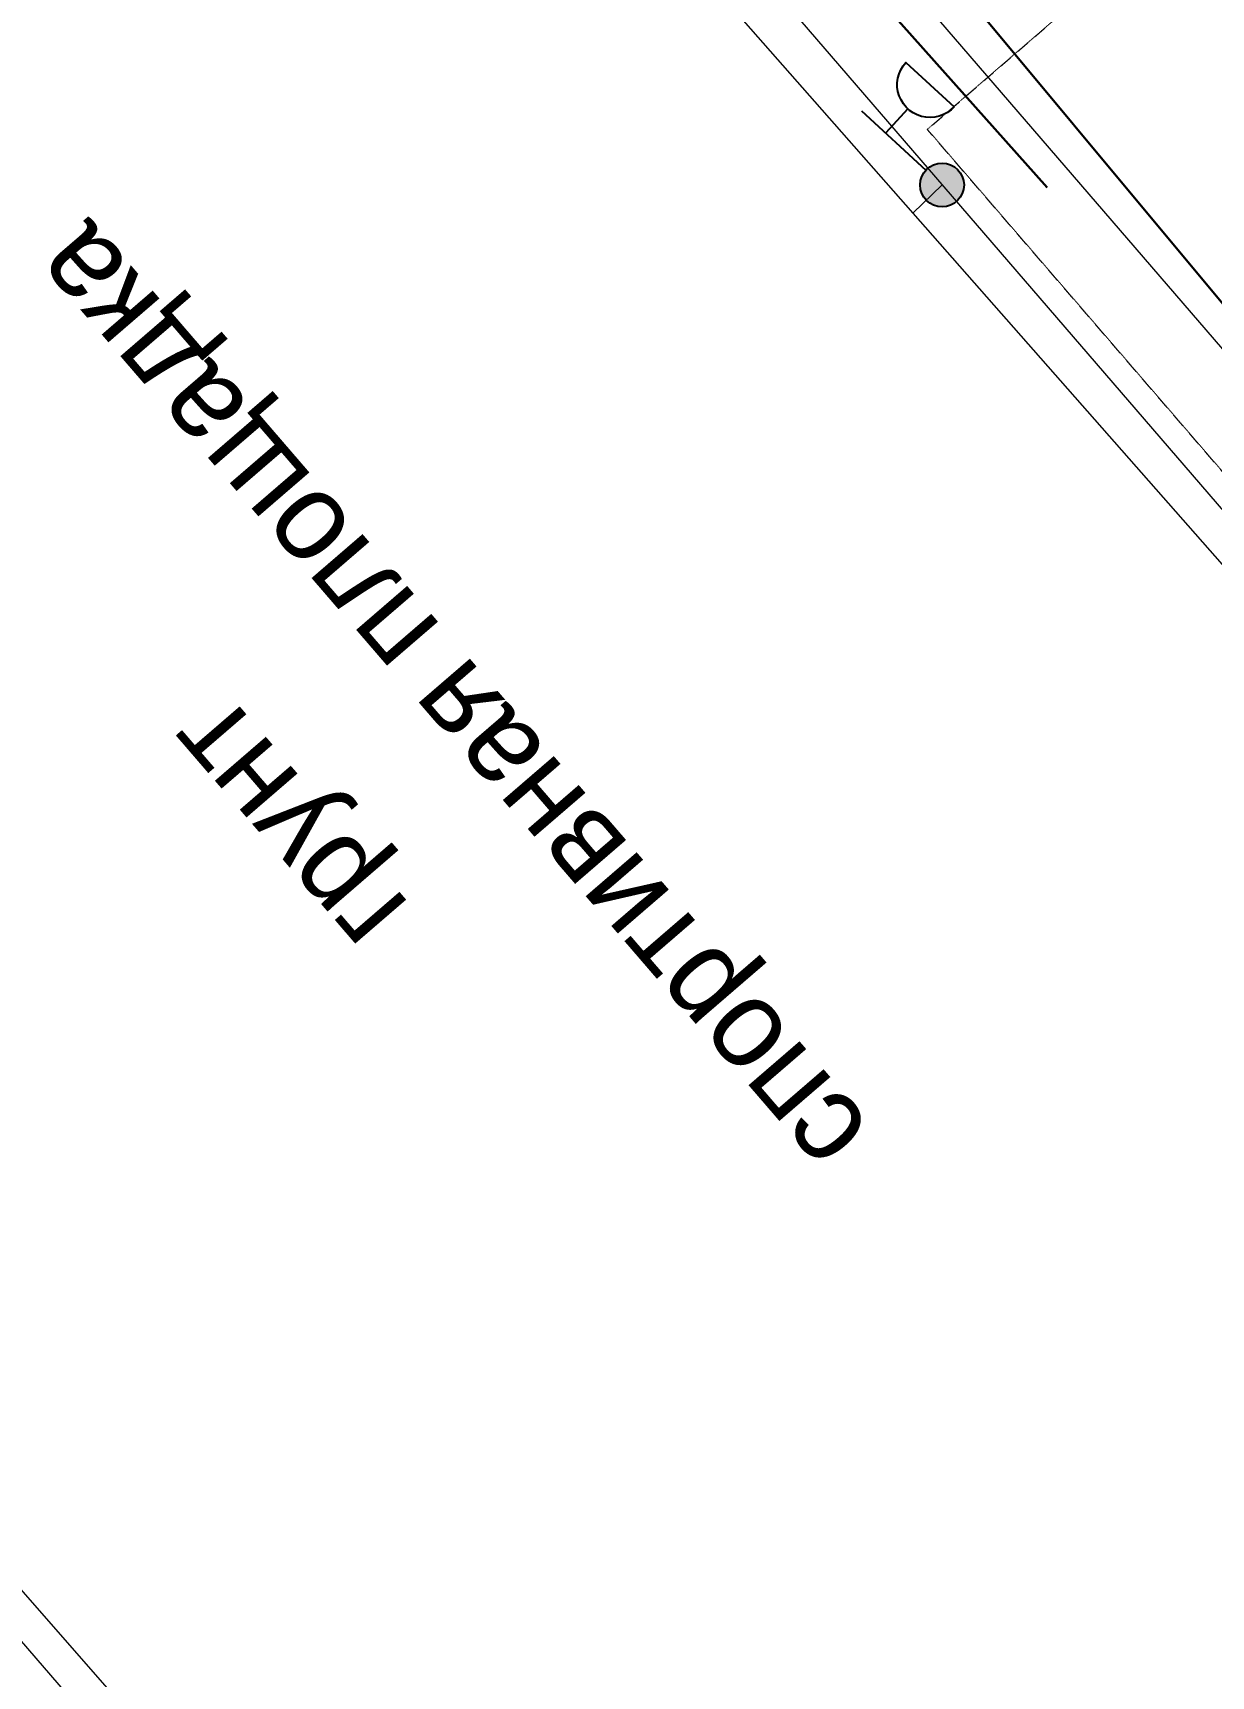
# Model space of a CAD drawing. Header units: millimetres. Extents: x -2893842 to -949497, y -1203244 to 262218.
# Drawn here: x -2336506 to -2323058, y -641846 to -623096 of the extents above; entities that cross this region are included whole.
import ezdxf

# ---------------------------------------------------------------- set-up
doc = ezdxf.new("R2010")
doc.units = ezdxf.units.MM
doc.linetypes.add('g5_01_5x1', pattern=[1.25, 0.75, -0.5])
doc.layers.get('0').update_dxf_attribs({"lineweight": 5})
for name, color, linetype in [('!!!_ Размеры', 7, 'Continuous'), ('07_Объекты электропередачи', 253, 'Continuous'), ('10_Границы покрытий и угодий', 253, 'Continuous'), ('13_Растительность', 253, 'Continuous'), ('14_Ограждения', 253, 'Continuous'), ('30_Канализация', 253, 'Continuous'), ('31_Водопровод', 253, 'Continuous')]:
    doc.layers.add(name, color=color, linetype=linetype)
doc.styles.add('LIKE36', font='pragmai.shx')
doc.styles.add('Line_GUGK', font='')
doc.styles.get('Line_GUGK').set_extended_font_data('Bm431', italic=True)
doc.linetypes.add('g5_119_3', pattern='A,4,-1,[31,GUGK_2005.shx,S=0.1,R=0,X=0,Y=0],4,[31,GUGK_2005.shx,S=0.1,R=180,X=0,Y=0],-1', length=10)
doc.linetypes.add('g5_122_d', pattern='A,1,-1,1.5,-0.4,["Др",Line_GUGK,S=1,R=0,X=0,Y=-0.5],-2.4,1.5,-1,4,-1,4,-1,3', length=21.8)
doc.linetypes.add('g5_122_v', pattern='A,1,-1,1.5,-0.4,["В",Line_GUGK,S=1,R=0,X=0,Y=-0.5],-1.5,1.5,-1,4,-1,4,-1,3', length=20.9)
doc.linetypes.add('g5_386_4', pattern='A,0,-3.5,[23,GUGK_2005.shx,S=1,R=0,X=3,Y=0],-3.5', length=7)
doc.linetypes.add('g5_476_2b', pattern='A,2.75,-0.25,[27,GUGK_2005.shx,S=1,R=0,X=0,Y=0],-0.25,2.75', length=6)

# ---------------------------------------------------------------- blocks, each defined once
blk = doc.blocks.new('g5_111_1b')
h = blk.add_hatch(color=0)
edge = h.paths.add_edge_path()
edge.add_arc((0, 0), 0.25, 0, 360)
at = {"color": 0}
for points in [[(0, 1.25), (0, 0.25)], [(0.375, 0.875), (0, 0.875)]]:
    blk.add_lwpolyline(points, dxfattribs=at)
blk.add_lwpolyline([(0.75, 0.5), (0.699, 0.503), (0.649, 0.514), (0.601, 0.531), (0.555, 0.555), (0.513, 0.584), (0.476, 0.619), (0.444, 0.659), (0.417, 0.702), (0.397, 0.749), (0.383, 0.799), (0.376, 0.849), (0.375, 0.875), (0.376, 0.901), (0.383, 0.951), (0.397, 1.001), (0.417, 1.048), (0.444, 1.091), (0.476, 1.131), (0.513, 1.166), (0.555, 1.195), (0.601, 1.219), (0.649, 1.236), (0.699, 1.247), (0.75, 1.25)], close=True, dxfattribs=at)
blk.add_circle((0, 0), 0.25, dxfattribs=at)
blk = doc.blocks.new('Топо_07.04.17')
at = {"layer": '07_Объекты электропередачи', "color": 1, "linetype": 'g5_119_3', "lineweight": 20}
for points in [[(-458615, -455970), (-459065, -456301), (-453623, -464106), (-453254, -463824)], [(-453623, -464106), (-448433, -471548), (-448135, -471326), (-447424, -470775), (-441692, -479467), (-444126, -492770), (-451618, -500067), (-455596, -503648), (-466365, -511076), (-473733, -517815), (-473661, -521137), (-476998, -521228)], [(-468525, -474211), (-463345, -481682), (-463673, -481928)]]:
    blk.add_lwpolyline(points, dxfattribs=at)
at = {"layer": '13_Растительность', "color": 7, "linetype": 'g5_386_4', "lineweight": 20}
blk.add_lwpolyline([(-470874, -453409), (-462711, -447838), (-445163, -473553)], dxfattribs=at)
at = {"layer": '14_Ограждения', "color": 7, "linetype": 'g5_476_2b', "lineweight": 20}
blk.add_lwpolyline([(-460161, -487074), (-478563, -460109), (-463026, -449505), (-445262, -475536)], dxfattribs=at)
at = {"layer": '14_Ограждения', "color": 7, "linetype": 'g5_01_5x1', "lineweight": 20}
blk.add_lwpolyline([(-453350, -463176), (-449660, -460658), (-444016, -468928), (-447706, -471446)], close=True, dxfattribs=at)
at = {"layer": '30_Канализация', "color": 3, "linetype": 'g5_122_d', "lineweight": 30}
blk.add_lwpolyline([(-479416, -459936), (-457450, -492423), (-440709, -479992), (-462657, -446635)], dxfattribs=at)
at = {"layer": '31_Водопровод', "color": 4, "linetype": 'g5_122_v', "lineweight": 30}
blk.add_lwpolyline([(-464970, -497742), (-484734, -464744), (-463009, -448519), (-452065, -463987)], dxfattribs=at)
at = {"layer": '07_Объекты электропередачи', "color": 7, "linetype": 'Continuous', "lineweight": 20, "xscale": 1000, "yscale": 1000, "zscale": 1000, "rotation": 40.98139083697761}
blk.add_blockref('g5_111_1b', (-453254, -463824, -67200), dxfattribs=at)
at = {"layer": '10_Границы покрытий и угодий', "color": 7, "linetype": 'Continuous', "lineweight": 15, "style": 'LIKE36'}
for s, p in [('спортивная площадка', (-455240, -474423, -67200)), ('грунт', (-460199, -471314, -67200))]:
    blk.add_text(s, height=1000, rotation=124.2884, dxfattribs=at).set_placement(p)

msp = doc.modelspace()

# ---------------------------------------------------------------- block references
at = {"layer": '!!!_ Размеры', "color": 1, "lineweight": 0, "rotation": 6.471407436947433}
msp.add_blockref('Топо_07.04.17', (-1928038.79367, -112877.83782), dxfattribs=at)

doc.saveas('drawing.dxf')
